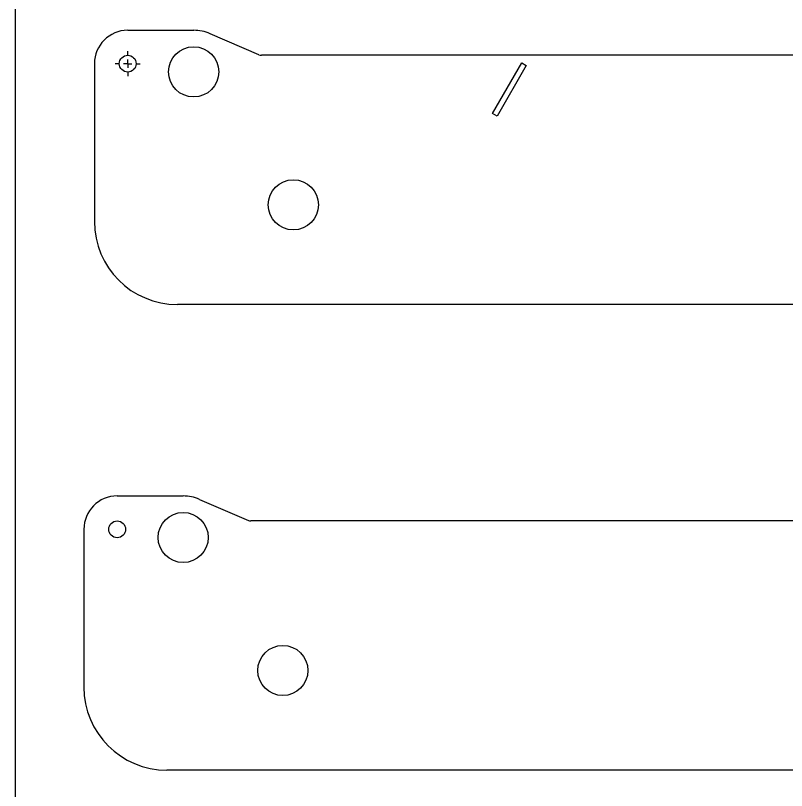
# Model space of a CAD drawing. Header units: millimetres. Extents: x 977 to 12288, y -94 to 5752.
# Drawn here: x 4496.1 to 4960.2, y 3442.7 to 3909.1 of the extents above; entities that cross this region are included whole.
import ezdxf

# ---------------------------------------------------------------- set-up
doc = ezdxf.new("R2010")
doc.units = ezdxf.units.MM
doc.layers.add('IGES$LEVEL$17', color=179, linetype='Continuous')

# ---------------------------------------------------------------- blocks, each defined once
blk = doc.blocks.new('SW_CENTERMARKSYMBOL_9')
at = {"layer": 'IGES$LEVEL$17', "color": 0}
for p, q in [((0, 5), (0, 7.55)), ((-5, 0), (-7.55, 0)), ((0, 0), (-2.5, 0)), ((0, 0), (0, 2.5)), ((0, 0), (0, -2.5)), ((0, 0), (2.5, 0)), ((5, 0), (7.55, 0)), ((0, -5), (0, -7.55))]:
    blk.add_line(p, q, dxfattribs=at)

msp = doc.modelspace()

# ---------------------------------------------------------------- linework, layer by layer
at = {"color": 7, "linetype": 'Continuous', "lineweight": 25}
for p, q in [((4563.65901376, 3900.14082274), (4603.35495866, 3900.14082274)), ((4642.59780169, 3885.46673402), (4613.23919504, 3898.10387722)), ((5555.17461878, 3885.14082274), (4644.17927951, 3885.14082274)), ((4543.58161044, 3880.06341942), (4543.58161044, 3785.14082274)), ((4783.21835612, 3850.1042202), (4800.81835612, 3880.58831441)), ((4800.81835612, 3880.58831441), (4803.58963742, 3878.98831441)), ((4803.58963742, 3878.98831441), (4785.98963742, 3848.5042202)), ((4785.98963742, 3848.5042202), (4783.21835612, 3850.1042202)), ((5261.89931432, 3735.14082274), (4593.58161044, 3735.14082274)), ((4557.33563041, 3619.94358245), (4597.03157532, 3619.94358245)), ((4606.9158117, 3617.90663693), (4636.27441834, 3605.26949373)), ((5548.85123543, 3604.94358245), (4637.85589616, 3604.94358245)), ((4537.25822709, 3599.86617912), (4537.25822709, 3504.94358245)), ((5264.23288252, 3454.94358245), (4587.25822709, 3454.94358245))]:
    msp.add_line(p, q, dxfattribs=at)
msp.add_lwpolyline([(4496.10751539, 2726.24700871), (4496.10751539, 4334.52942041), (5797.54761284, 4334.52942041)])
for centre, radius in [((4603.35495866, 3875.14082274), 15.1), ((4563.65901376, 3880.06341942), 5.05), ((4663.35495866, 3795.14082274), 15.1), ((4597.03157532, 3594.94358245), 15.1), ((4557.33563041, 3599.86617912), 5.05), ((4657.03157532, 3514.94358245), 15.1)]:
    msp.add_circle(centre, radius, dxfattribs=at)
for centre, radius, start, end in [((4563.65901376, 3880.06341942), 20.07740332, 90, 180), ((4603.35495866, 3875.14082274), 25, 66.7109819763, 90), ((4644.17927951, 3889.14082274), 4, 246.7109819763, 270), ((4593.58161044, 3785.14082274), 50, 180, 270), ((4557.33563041, 3599.86617912), 20.07740332, 90, 180), ((4597.03157532, 3594.94358245), 25, 66.7109819764, 90), ((4637.85589616, 3608.94358245), 4, 246.7109819764, 270), ((4587.25822709, 3504.94358245), 50, 180, 270)]:
    msp.add_arc(centre, radius, start, end, dxfattribs=at)

# ---------------------------------------------------------------- block references
at = {"layer": 'IGES$LEVEL$17'}
msp.add_blockref('SW_CENTERMARKSYMBOL_9', (4563.65901376, 3880.06341942), dxfattribs=at)

doc.saveas('drawing.dxf')
